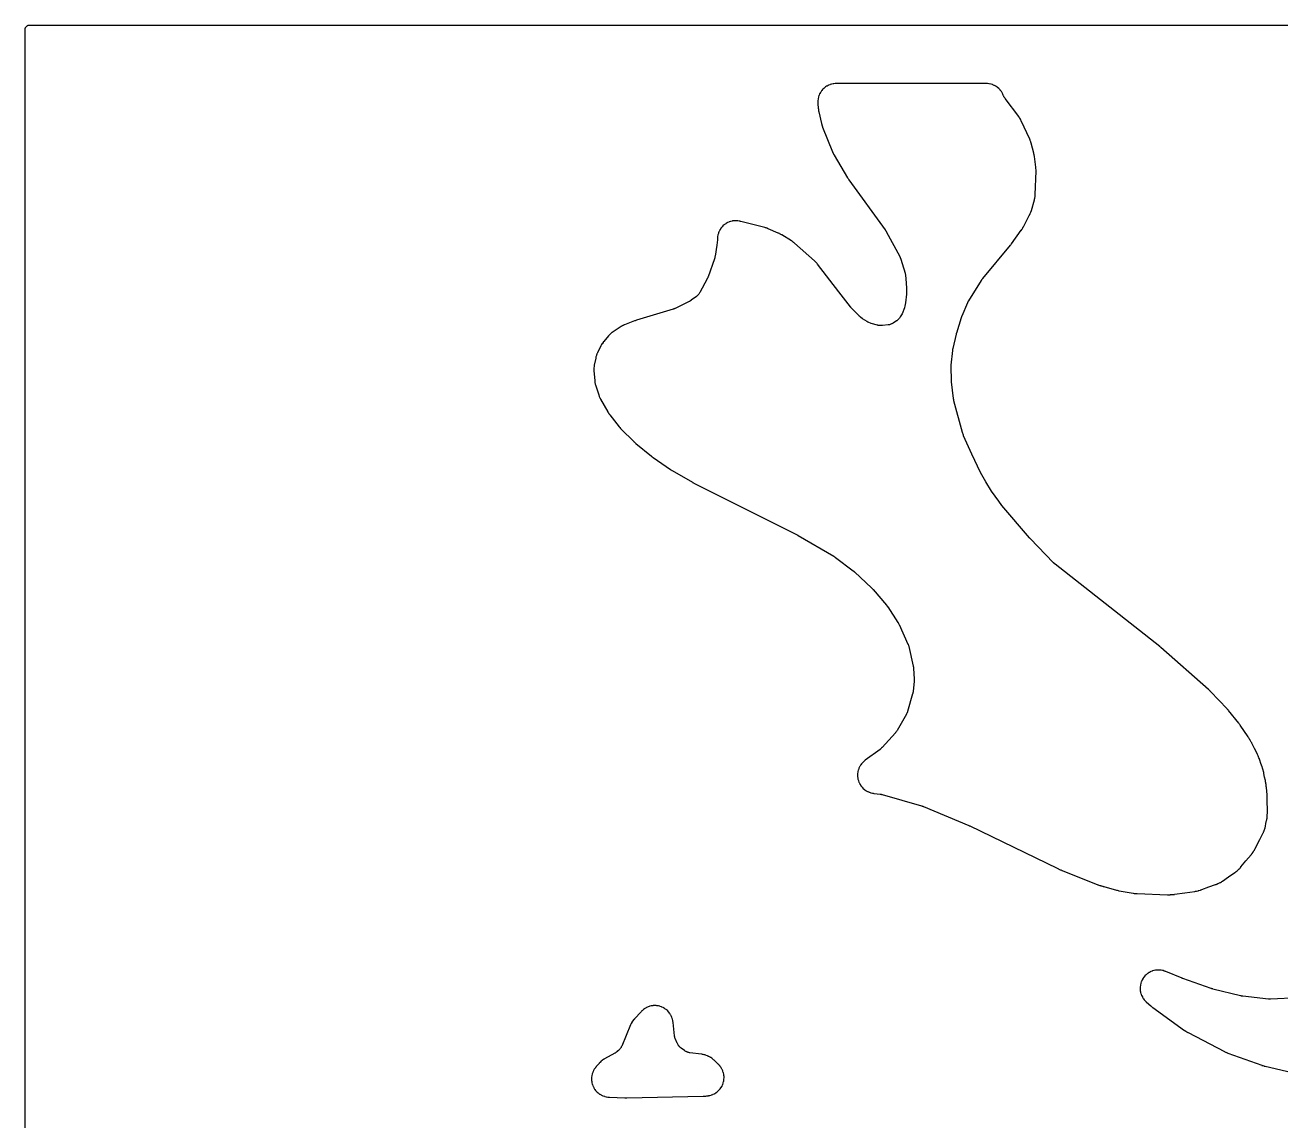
# Model space of a CAD drawing. Header units: millimetres. Extents: x 0 to 300, y 0 to 300.
# Drawn here: x -0.1 to 171.9, y 150 to 300.1 of the extents above; entities that cross this region are included whole.
import ezdxf

# ---------------------------------------------------------------- set-up
doc = ezdxf.new("R2010")
doc.units = ezdxf.units.MM
doc.layers.add('CUT', color=7, linetype='CONTINUOUS')

msp = doc.modelspace()

# ---------------------------------------------------------------- linework, layer by layer
at = {"layer": 'CUT'}
for points in [[(-0.0625, 1.4375), (-0.0625, 298.5575), (-0.0625, 299.4428), (-0.0589, 299.5163), (-0.0503, 299.5745), (-0.036, 299.6315), (-0.0162, 299.6869), (0.009, 299.74), (0.0392, 299.7905), (0.0743, 299.8377), (0.1137, 299.8813), (0.1573, 299.9208), (0.2046, 299.9558), (0.255, 299.9861), (0.3082, 300.0112), (0.3635, 300.031), (0.4206, 300.0453), (0.4788, 300.0539), (0.5522, 300.0575), (1.4375, 300.0575), (298.5625, 300.0575)], [(174.328, 166.8296), (170.5363, 166.6724), (170.5294, 166.6721), (170.5133, 166.6716), (170.5103, 166.6715), (170.4792, 166.6711), (170.4167, 166.6713), (170.3952, 166.6717), (170.3654, 166.6733), (170.2866, 166.679), (170.2528, 166.6821), (166.7359, 167.0684), (166.7213, 167.0702), (166.6873, 167.0745), (166.6727, 167.0764), (166.6551, 167.079), (166.6406, 167.0812), (166.6069, 167.0865), (166.5925, 167.089), (166.5759, 167.0919), (166.5615, 167.0946), (166.5279, 167.101), (166.5135, 167.1039), (166.496, 167.1076), (166.4817, 167.1108), (166.4484, 167.1183), (166.4341, 167.1217), (162.6131, 168.0561), (162.6024, 168.0587), (162.5776, 168.0651), (162.5669, 168.0679), (162.554, 168.0714), (162.5434, 168.0744), (162.5187, 168.0814), (162.5082, 168.0845), (162.496, 168.0881), (162.4855, 168.0912), (162.461, 168.0989), (162.4505, 168.1022), (162.4378, 168.1063), (162.4273, 168.1098), (162.403, 168.118), (162.3926, 168.1215), (158.5219, 169.4801), (158.5172, 169.4818), (158.5063, 169.4857), (158.5016, 169.4874), (158.4904, 169.4914), (158.4846, 169.4935), (158.4712, 169.4985), (158.4655, 169.5007), (158.4589, 169.5032), (158.4531, 169.5054), (158.4398, 169.5105), (158.4348, 169.5125), (158.424, 169.5168), (158.4087, 169.523), (158.402, 169.5257), (156.1747, 170.4465), (156.1612, 170.4519), (156.0731, 170.4859), (156.0595, 170.4909), (156.006, 170.5101), (155.9784, 170.5192), (155.8001, 170.5734), (155.7437, 170.5876), (155.5635, 170.6238), (155.506, 170.6325), (155.3231, 170.651), (155.265, 170.6541), (155.0812, 170.6549), (155.0231, 170.6523), (154.8401, 170.6353), (154.7825, 170.6271), (154.602, 170.5925), (154.5455, 170.5788), (154.3692, 170.5268), (154.3143, 170.5077), (154.1438, 170.439), (154.091, 170.4146), (153.928, 170.3297), (153.8778, 170.3003), (153.7238, 170.2), (153.6766, 170.1659), (153.533, 170.0512), (153.4894, 170.0127), (153.3576, 169.8846), (153.3179, 169.8421), (153.1991, 169.7018), (153.1638, 169.6557), (153.0591, 169.5045), (153.0284, 169.4552), (152.9388, 169.2946), (152.913, 169.2426), (152.8394, 169.0741), (152.8188, 169.0197), (152.7618, 168.845), (152.7465, 168.7889), (152.7068, 168.6094), (152.697, 168.5521), (152.6748, 168.3696), (152.6706, 168.3116), (152.6662, 168.1278), (152.6676, 168.0697), (152.681, 167.8864), (152.688, 167.8287), (152.7191, 167.6475), (152.7317, 167.5907), (152.7802, 167.4134), (152.7982, 167.3581), (152.8636, 167.1863), (152.8869, 167.1331), (152.9686, 166.9684), (152.997, 166.9176), (153.0942, 166.7617), (153.1274, 166.7139), (153.2393, 166.5681), (153.2769, 166.5237), (153.4041, 166.3875), (153.4245, 166.3668), (153.4652, 166.3272), (153.4758, 166.3172), (153.5451, 166.253), (153.5559, 166.2433), (154.12, 165.7462), (154.131, 165.7368), (154.2034, 165.676), (154.2147, 165.6668), (154.3074, 165.5927), (154.3189, 165.5838), (154.3942, 165.5266), (154.4059, 165.5179), (158.7636, 162.3716), (158.7817, 162.3591), (158.9005, 162.2798), (158.919, 162.2679), (159.0715, 162.174), (159.0904, 162.1628), (159.2147, 162.0924), (159.234, 162.0819), (164.245, 159.4808), (164.2627, 159.472), (164.3785, 159.4167), (164.3964, 159.4085), (164.5439, 159.3438), (164.5621, 159.3362), (164.6813, 159.2886), (164.6997, 159.2816), (169.3216, 157.6095), (169.3393, 157.6034), (169.455, 157.5656), (169.4729, 157.56), (169.6194, 157.5171), (169.6375, 157.5122), (169.7553, 157.4816), (169.7735, 157.4772), (174.2735, 156.4602)]]:
    msp.add_lwpolyline(points, dxfattribs=at)
for points in [[(77.8455, 252.818), (77.8461, 252.8043), (77.851, 252.7149), (77.852, 252.7012), (77.9548, 251.3872), (77.9565, 251.3693), (77.9691, 251.2532), (77.9713, 251.2354), (77.9809, 251.166), (77.9869, 251.1306), (78.0328, 250.9019), (78.0409, 250.8669), (78.0587, 250.7992), (78.0636, 250.7819), (78.0967, 250.67), (78.1021, 250.6528), (78.5114, 249.4077), (78.5162, 249.3938), (78.5482, 249.3039), (78.5533, 249.2901), (78.5738, 249.2366), (78.585, 249.2094), (78.662, 249.0349), (78.6745, 249.0084), (78.7002, 248.9571), (78.7069, 248.9441), (78.7517, 248.8598), (78.7588, 248.847), (79.7569, 247.0766), (79.7624, 247.0671), (79.8014, 247.0008), (79.8073, 246.991), (79.8336, 246.9481), (79.8468, 246.9277), (79.9311, 246.802), (79.9445, 246.7829), (79.9684, 246.7502), (79.9749, 246.7413), (80.0208, 246.6808), (80.0284, 246.6711), (81.3078, 245.0531), (81.3189, 245.0394), (81.3925, 244.9519), (81.404, 244.9385), (81.4995, 244.8314), (81.5114, 244.8184), (81.5899, 244.7353), (81.6022, 244.7227), (83.3094, 243.0191), (83.3199, 243.0089), (83.3888, 242.9435), (83.3995, 242.9335), (83.4879, 242.8535), (83.4989, 242.8438), (83.5709, 242.7817), (83.5821, 242.7723), (85.7142, 241.024), (85.7241, 241.016), (85.7891, 240.965), (85.7992, 240.9572), (85.8822, 240.8949), (85.8925, 240.8873), (85.9596, 240.8391), (85.97, 240.8318), (88.3194, 239.2175), (88.3279, 239.2117), (88.3881, 239.1719), (88.3974, 239.1658), (88.4733, 239.1176), (88.4825, 239.1118), (88.5432, 239.0748), (88.5532, 239.0688), (91.3313, 237.4462), (91.3392, 237.4417), (91.3941, 237.4107), (91.4027, 237.406), (91.4718, 237.3685), (91.4802, 237.364), (91.5353, 237.3352), (91.5444, 237.3306), (105.6986, 230.2407), (105.7038, 230.238), (105.7161, 230.2317), (105.7214, 230.229), (105.7339, 230.2226), (105.7404, 230.2192), (105.7553, 230.2113), (105.7617, 230.2079), (105.7692, 230.2039), (105.7756, 230.2004), (105.7905, 230.1922), (105.7968, 230.1887), (105.8, 230.1869), (105.8075, 230.1827), (105.825, 230.1727), (105.8325, 230.1684), (110.7031, 227.3213), (110.7147, 227.3144), (110.7418, 227.298), (110.7533, 227.2909), (110.7673, 227.2822), (110.7787, 227.275), (110.8051, 227.2578), (110.8164, 227.2504), (110.8293, 227.2418), (110.8405, 227.2342), (110.8665, 227.2163), (110.8776, 227.2085), (110.891, 227.1989), (110.9019, 227.191), (110.9274, 227.1723), (110.9382, 227.1642), (113.3457, 225.337), (113.355, 225.3298), (113.3768, 225.3129), (113.3861, 225.3055), (113.3973, 225.2965), (113.4065, 225.2891), (113.4278, 225.2715), (113.4368, 225.264), (113.4472, 225.2552), (113.4562, 225.2475), (113.477, 225.2294), (113.4859, 225.2216), (113.4967, 225.212), (113.5054, 225.2041), (113.5258, 225.1855), (113.5344, 225.1775), (115.9158, 222.94), (115.9246, 222.9317), (115.945, 222.912), (115.9536, 222.9035), (115.9642, 222.8931), (115.9727, 222.8845), (115.9926, 222.8642), (116.001, 222.8555), (116.0107, 222.8454), (116.019, 222.8366), (116.0383, 222.8158), (116.0465, 222.8069), (116.0565, 222.7959), (116.0645, 222.7868), (116.0833, 222.7656), (116.0912, 222.7564), (117.9131, 220.6308), (117.9222, 220.62), (117.9433, 220.5946), (117.9522, 220.5837), (117.963, 220.5702), (117.9718, 220.5592), (117.992, 220.5331), (118.0006, 220.5219), (118.0104, 220.509), (118.0188, 220.4976), (118.0382, 220.471), (118.0465, 220.4595), (118.0564, 220.4454), (118.0645, 220.4338), (118.0831, 220.4066), (118.0909, 220.3948), (119.5, 218.2582), (119.5039, 218.2521), (119.5132, 218.2379), (119.5148, 218.2352), (119.5321, 218.2073), (119.5657, 218.1507), (119.5769, 218.131), (119.5915, 218.1033), (119.6287, 218.0288), (119.6441, 217.9966), (120.8668, 215.2892), (120.8714, 215.2789), (120.8775, 215.2649), (120.8945, 215.2231), (120.921, 215.1531), (120.9322, 215.1218), (120.9422, 215.0901), (120.9634, 215.0181), (120.9751, 214.9746), (120.9786, 214.9598), (120.9812, 214.9489), (121.5903, 212.275), (121.5925, 212.2653), (121.5957, 212.2503), (121.6007, 212.2255), (121.607, 212.192), (121.612, 212.1623), (121.6157, 212.1386), (121.6176, 212.1251), (121.6183, 212.12), (121.6218, 212.0906), (121.6286, 212.0249), (121.6318, 211.9855), (121.6326, 211.9722), (121.6332, 211.9623), (121.702, 210.5358), (121.7026, 210.5203), (121.7037, 210.484), (121.704, 210.4685), (121.7043, 210.4495), (121.7044, 210.434), (121.7042, 210.3977), (121.7041, 210.3821), (121.7037, 210.3643), (121.7032, 210.3488), (121.7018, 210.3125), (121.7011, 210.297), (121.7001, 210.278), (121.6991, 210.2625), (121.6964, 210.2263), (121.6952, 210.2108), (121.5693, 208.8168), (121.5682, 208.8061), (121.5665, 208.7895), (121.5633, 208.7622), (121.5584, 208.7256), (121.5535, 208.6932), (121.5491, 208.6675), (121.5465, 208.6529), (121.5455, 208.6475), (121.539, 208.6159), (121.5233, 208.546), (121.5128, 208.5044), (121.509, 208.4904), (121.5061, 208.4801), (120.811, 206.0719), (120.8072, 206.0591), (120.802, 206.042), (120.785, 205.9917), (120.7543, 205.9087), (120.7399, 205.8723), (120.7239, 205.8366), (120.6859, 205.7566), (120.6617, 205.7093), (120.6531, 205.6936), (120.6467, 205.6821), (119.3893, 203.4709), (119.3831, 203.4602), (119.3746, 203.4458), (119.3484, 203.4038), (119.3028, 203.335), (119.282, 203.3051), (119.26, 203.276), (119.2089, 203.2112), (119.1771, 203.1732), (119.1661, 203.1607), (119.1578, 203.1515), (117.3106, 201.1165), (117.3031, 201.1083), (117.2929, 201.0973), (117.2619, 201.0656), (117.2088, 201.0139), (117.1849, 200.9915), (117.1602, 200.97), (117.1035, 200.9224), (117.0688, 200.8947), (117.0568, 200.8857), (117.0479, 200.879), (115.0222, 199.3822), (115.0103, 199.3732), (114.9338, 199.3137), (114.9221, 199.3044), (114.8771, 199.2675), (114.8545, 199.248), (114.7128, 199.1197), (114.6706, 199.0776), (114.5441, 198.9378), (114.5064, 198.8917), (114.3944, 198.74), (114.3614, 198.6904), (114.265, 198.5283), (114.2371, 198.4756), (114.1572, 198.3049), (114.1347, 198.2497), (114.0722, 198.0718), (114.0553, 198.0146), (114.0107, 197.8314), (113.9995, 197.7729), (113.9734, 197.5862), (113.9681, 197.5268), (113.9606, 197.3384), (113.9612, 197.2788), (113.9725, 197.0906), (113.979, 197.0313), (114.0089, 196.8452), (114.0213, 196.7869), (114.0695, 196.6046), (114.0876, 196.5478), (114.1537, 196.3712), (114.1774, 196.3165), (114.2606, 196.1474), (114.2896, 196.0952), (114.3893, 195.9352), (114.4233, 195.8862), (114.5383, 195.7369), (114.577, 195.6915), (114.7063, 195.5543), (114.7493, 195.513), (114.8916, 195.3894), (114.9385, 195.3525), (115.0923, 195.2436), (115.1427, 195.2116), (115.3066, 195.1185), (115.3598, 195.0916), (115.5322, 195.0152), (115.5878, 194.9938), (115.7669, 194.9349), (115.8244, 194.9191), (116.011, 194.8777), (116.0403, 194.8719), (116.0977, 194.8622), (116.1124, 194.8598), (116.2083, 194.846), (116.2231, 194.844), (117.0618, 194.7438), (117.0707, 194.7426), (117.0846, 194.7408), (117.1074, 194.7376), (117.1381, 194.7328), (117.1652, 194.7282), (117.1867, 194.7241), (117.1989, 194.7218), (117.2035, 194.7208), (117.2299, 194.7151), (117.2884, 194.7014), (117.3234, 194.6925), (117.3351, 194.6893), (117.3438, 194.6869), (122.7349, 193.1414), (122.7476, 193.1376), (122.7774, 193.1286), (122.7901, 193.1246), (122.8055, 193.1197), (122.8182, 193.1156), (122.8476, 193.1057), (122.8602, 193.1014), (122.8747, 193.0963), (122.8872, 193.0918), (122.9163, 193.081), (122.9288, 193.0764), (122.9439, 193.0705), (122.9563, 193.0656), (122.9851, 193.054), (122.9974, 193.049), (129.2109, 190.4402), (129.2153, 190.4383), (129.2256, 190.4339), (129.23, 190.432), (129.2406, 190.4275), (129.246, 190.4251), (129.2585, 190.4196), (129.2639, 190.4172), (129.2701, 190.4144), (129.2755, 190.412), (129.2881, 190.4063), (129.2928, 190.4041), (129.3028, 190.3994), (129.3172, 190.3926), (129.3235, 190.3896), (141.2969, 184.6064), (141.7265, 184.3988), (141.7357, 184.3945), (141.7993, 184.3651), (141.8092, 184.3606), (141.8892, 184.3254), (141.8989, 184.3212), (141.9626, 184.2944), (141.9731, 184.2901), (146.8881, 182.3346), (146.9028, 182.329), (146.9983, 182.2938), (147.0131, 182.2886), (147.1341, 182.2476), (147.149, 182.2428), (147.2463, 182.2127), (147.2613, 182.2082), (147.3412, 182.1857), (147.3582, 182.1798), (147.3812, 182.1723), (147.5253, 182.1282), (147.5477, 182.1218), (147.5867, 182.1116), (147.5973, 182.1089), (147.6707, 182.0909), (147.6827, 182.0881), (147.7093, 182.0822), (149.417, 181.6018), (149.4315, 181.5979), (149.526, 181.5739), (149.5406, 181.5704), (149.6599, 181.5432), (149.6745, 181.54), (149.7701, 181.5207), (149.7848, 181.5179), (151.6974, 181.1813), (151.7188, 181.1779), (151.858, 181.1586), (151.8795, 181.156), (152.0498, 181.1385), (152.0572, 181.1376), (152.0844, 181.1347), (152.1375, 181.1303), (152.1511, 181.1293), (152.2397, 181.124), (152.2534, 181.1234), (156.4219, 180.969), (156.4346, 180.9687), (156.5169, 180.9674), (156.5296, 180.9673), (156.5791, 180.9676), (156.6044, 180.9682), (156.7687, 180.976), (156.794, 180.9778), (156.8433, 180.9822), (156.8559, 180.9834), (156.8958, 180.9879), (156.9149, 180.9877), (156.9285, 180.9878), (156.9817, 180.9886), (157.0088, 180.9896), (157.1853, 181.0004), (157.2124, 181.0026), (157.2652, 181.0083), (157.2787, 181.0099), (157.3664, 181.0212), (157.3799, 181.0231), (158.7805, 181.2368), (160.1502, 181.4184), (160.1656, 181.4207), (160.2656, 181.4366), (160.2809, 181.4392), (160.3407, 181.4503), (160.3712, 181.4568), (160.5679, 181.5041), (160.598, 181.5121), (160.6475, 181.5268), (160.6811, 181.5337), (160.7122, 181.541), (160.9126, 181.5939), (160.9432, 181.6028), (161.0025, 181.6219), (161.0177, 181.627), (161.1155, 181.6613), (161.1305, 181.6668), (162.074, 182.0265), (163.0061, 182.3557), (163.0178, 182.36), (163.0937, 182.3886), (163.1054, 182.3931), (163.1506, 182.4112), (163.1736, 182.421), (163.3195, 182.4866), (163.3641, 182.509), (163.449, 182.556), (163.4618, 182.5618), (163.6079, 182.6322), (163.6525, 182.656), (163.7922, 182.7384), (163.8137, 182.7517), (163.8552, 182.7786), (163.8657, 182.7856), (163.9338, 182.8317), (163.9441, 182.8389), (164.7825, 183.4338), (165.6499, 184.0134), (165.6611, 184.0212), (165.7339, 184.0722), (165.7451, 184.0802), (165.7881, 184.1119), (165.8098, 184.1286), (165.9461, 184.239), (165.9871, 184.2753), (166.0889, 184.3744), (166.1875, 184.4588), (166.2272, 184.4961), (166.3491, 184.6212), (166.3676, 184.6412), (166.403, 184.681), (166.4119, 184.6912), (166.4692, 184.7588), (166.4779, 184.7692), (167.1499, 185.5984), (167.8564, 186.4235), (167.8673, 186.4367), (167.9371, 186.5231), (167.9477, 186.5366), (167.9881, 186.5897), (168.0081, 186.6175), (168.1324, 186.8016), (168.1507, 186.8304), (168.1833, 186.8851), (168.2012, 186.9113), (168.3165, 187.0906), (168.3335, 187.1187), (168.3652, 187.1744), (168.3731, 187.1888), (168.4233, 187.2829), (168.4308, 187.2975), (169.0545, 188.5494), (169.4788, 189.3644), (169.4844, 189.3754), (169.5201, 189.4476), (169.5255, 189.4588), (169.546, 189.5026), (169.5561, 189.5252), (169.6175, 189.6717), (169.6348, 189.7181), (169.6459, 189.7523), (169.647, 189.7549), (169.7117, 189.922), (169.7294, 189.9751), (169.7782, 190.1475), (169.7852, 190.1746), (169.7976, 190.2278), (169.8006, 190.2414), (169.8192, 190.3304), (169.8219, 190.3441), (169.892, 190.7239), (169.9868, 191.1247), (169.9896, 191.1374), (170.0073, 191.2201), (170.0099, 191.2329), (170.0194, 191.2828), (170.0238, 191.3085), (170.048, 191.4736), (170.0533, 191.5254), (170.0612, 191.6613), (170.0656, 191.6932), (170.0688, 191.7208), (170.085, 191.9007), (170.0868, 191.9284), (170.0892, 191.9826), (170.0896, 191.9965), (170.0915, 192.0868), (170.0916, 192.1007), (170.0857, 194.2598), (170.0855, 194.2752), (170.0826, 194.3754), (170.082, 194.3909), (170.0752, 194.5165), (170.0741, 194.5319), (170.0661, 194.6319), (170.0647, 194.6472), (169.958, 195.6544), (169.9577, 195.6606), (169.9538, 195.741), (169.9531, 195.7533), (169.9497, 195.8016), (169.9475, 195.8263), (169.9297, 195.9862), (169.9265, 196.0107), (169.9192, 196.0585), (169.9172, 196.0708), (169.9087, 196.1196), (169.9053, 196.1512), (169.9032, 196.1688), (169.8877, 196.2825), (169.8851, 196.3), (169.8615, 196.4421), (169.8584, 196.4595), (169.8362, 196.5721), (169.8326, 196.5894), (169.7242, 197.0666), (169.6277, 197.5601), (169.6239, 197.5781), (169.5973, 197.6946), (169.593, 197.7124), (169.5552, 197.8576), (169.5503, 197.8753), (169.5167, 197.99), (169.5113, 198.0076), (169.5087, 198.0155), (169.5064, 198.0254), (169.5021, 198.0433), (169.472, 198.1591), (169.4671, 198.1769), (169.4249, 198.321), (169.4195, 198.3386), (169.3824, 198.4523), (169.3764, 198.4697), (169.205, 198.9449), (169.058, 199.3949), (169.0514, 199.414), (169.0064, 199.5376), (168.9991, 199.5565), (168.9374, 199.7095), (168.9295, 199.7282), (168.8922, 199.8126), (168.8774, 199.8535), (168.8703, 199.8721), (168.8225, 199.992), (168.8149, 200.0104), (168.75, 200.1588), (168.7417, 200.1768), (168.6861, 200.2933), (168.6772, 200.3111), (168.3122, 201.0149), (167.9656, 201.731), (167.9566, 201.7488), (167.8963, 201.8635), (167.8868, 201.881), (167.8064, 202.0223), (167.7962, 202.0395), (167.7285, 202.1499), (167.7178, 202.1667), (167.7032, 202.1888), (167.6857, 202.2225), (167.6774, 202.238), (167.6219, 202.3376), (167.6132, 202.3529), (167.5399, 202.4759), (167.5307, 202.4908), (167.4695, 202.5871), (167.4599, 202.6017), (166.3788, 204.1971), (166.3714, 204.2078), (166.3226, 204.2765), (166.315, 204.287), (166.2519, 204.372), (166.244, 204.3823), (166.1923, 204.4489), (166.1843, 204.459), (166.1805, 204.4637), (166.1802, 204.4641), (166.171, 204.4756), (164.7705, 206.2002), (164.7635, 206.2086), (164.7144, 206.2669), (164.7067, 206.2758), (164.6441, 206.3471), (164.6365, 206.3557), (164.5859, 206.4112), (164.5775, 206.4202), (162.2967, 208.8218), (162.2873, 208.8314), (162.2256, 208.8935), (162.216, 208.903), (162.2159, 208.9031), (162.2126, 208.9063), (162.1335, 208.9825), (162.1236, 208.9917), (162.0592, 209.051), (162.0492, 209.06), (155.5083, 214.8122), (155.5025, 214.8172), (155.4622, 214.8518), (155.456, 214.857), (155.4052, 214.8994), (155.399, 214.9045), (155.3584, 214.9374), (155.3517, 214.9428), (141.0364, 226.2216), (141.0246, 226.231), (140.9972, 226.2533), (140.9856, 226.263), (140.9715, 226.2749), (140.96, 226.2848), (140.9334, 226.308), (140.9221, 226.318), (140.9092, 226.3296), (140.8981, 226.3399), (140.8723, 226.364), (140.8613, 226.3744), (140.848, 226.3872), (140.8372, 226.3978), (140.8123, 226.4228), (140.8016, 226.4336), (137.6005, 229.7414), (137.5963, 229.7457), (137.5866, 229.756), (137.5824, 229.7604), (137.5725, 229.7709), (137.5674, 229.7764), (137.5556, 229.7891), (137.5505, 229.7946), (137.5448, 229.8009), (137.5398, 229.8065), (137.5281, 229.8194), (137.5232, 229.825), (137.5207, 229.8278), (137.5149, 229.8345), (137.5014, 229.8501), (137.4957, 229.8568), (133.7381, 234.2926), (133.3281, 234.845), (132.3171, 236.2499), (131.5339, 237.5292), (130.7975, 238.7682), (129.6111, 241.3131), (128.4926, 243.8002), (128.4835, 243.8281), (128.472, 243.8632), (128.4617, 243.8947), (128.3439, 244.2553), (127.1688, 248.6171), (127.1648, 248.6325), (127.1557, 248.6686), (127.152, 248.6841), (127.1477, 248.7028), (127.1442, 248.7183), (127.1365, 248.7545), (127.1333, 248.7701), (127.1298, 248.7879), (127.1269, 248.8036), (127.1205, 248.8401), (127.1179, 248.8557), (127.1148, 248.8749), (127.1125, 248.8906), (127.1088, 248.9172), (126.8308, 251.1844), (126.8294, 251.1961), (126.8264, 251.2235), (126.8252, 251.2352), (126.8238, 251.2495), (126.8228, 251.2612), (126.8205, 251.2886), (126.8196, 251.3004), (126.8187, 251.3139), (126.8179, 251.3257), (126.8164, 251.3531), (126.8158, 251.3649), (126.8152, 251.3793), (126.8147, 251.391), (126.8139, 251.4185), (126.8136, 251.4303), (126.783, 253.206), (126.7828, 253.2194), (126.7828, 253.2505), (126.7828, 253.2638), (126.783, 253.2801), (126.7833, 253.2934), (126.7841, 253.3246), (126.7846, 253.3379), (126.7853, 253.3532), (126.7859, 253.3665), (126.7877, 253.3976), (126.7885, 253.4109), (126.7897, 253.4271), (126.7908, 253.4404), (126.7934, 253.4714), (126.7947, 253.4847), (126.9996, 255.5002), (127.0011, 255.5141), (127.005, 255.5466), (127.0067, 255.5606), (127.009, 255.5775), (127.0109, 255.5914), (127.0158, 255.6238), (127.0179, 255.6377), (127.0206, 255.6536), (127.023, 255.6674), (127.0288, 255.6996), (127.0314, 255.7134), (127.0347, 255.7302), (127.0376, 255.7439), (127.0444, 255.776), (127.0474, 255.7897), (127.4943, 257.7326), (127.4959, 257.7393), (127.4996, 257.755), (127.5012, 257.7617), (127.5052, 257.7777), (127.5072, 257.7859), (127.5121, 257.805), (127.5143, 257.8132), (127.5168, 257.8226), (127.519, 257.8308), (127.5243, 257.8499), (127.5266, 257.8581), (127.5278, 257.8623), (127.5306, 257.8719), (127.5373, 257.8943), (127.5402, 257.9039), (128.1983, 260.0215), (128.2019, 260.0329), (128.2105, 260.0593), (128.2142, 260.0706), (128.2188, 260.084), (128.2227, 260.0951), (128.2318, 260.121), (128.2358, 260.1321), (128.2406, 260.1448), (128.2447, 260.1559), (128.2546, 260.1816), (128.2589, 260.1926), (128.2643, 260.2059), (128.2687, 260.2169), (128.2793, 260.2423), (128.2839, 260.2532), (129.0626, 262.0629), (129.0653, 262.0692), (129.0717, 262.0839), (129.0729, 262.0866), (129.086, 262.1147), (129.1131, 262.1706), (129.1227, 262.1897), (129.1369, 262.2157), (129.1759, 262.284), (129.1931, 262.3129), (130.9168, 265.0852), (130.925, 265.0981), (130.9444, 265.1282), (130.9528, 265.1409), (130.9631, 265.1563), (130.9717, 265.1688), (130.9919, 265.198), (131.0007, 265.2104), (131.0109, 265.2246), (131.0199, 265.2369), (131.0412, 265.2654), (131.0504, 265.2776), (131.0618, 265.2923), (131.0712, 265.3043), (131.0935, 265.332), (131.1031, 265.3439), (134.888, 269.9125), (134.894, 269.9197), (134.9347, 269.9705), (134.9409, 269.9784), (134.9907, 270.0426), (134.9966, 270.0504), (135.0351, 270.1017), (135.0414, 270.1102), (136.3917, 271.9795), (136.4039, 271.997), (136.4811, 272.1124), (136.4927, 272.1304), (136.5844, 272.2785), (136.5953, 272.2968), (136.6642, 272.4175), (136.6744, 272.4362), (137.5288, 274.0651), (137.5359, 274.079), (137.5804, 274.1695), (137.5871, 274.1835), (137.6124, 274.2385), (137.6246, 274.267), (137.6993, 274.4543), (137.7101, 274.4834), (137.7296, 274.5407), (137.7344, 274.5555), (137.7644, 274.6518), (137.7688, 274.6667), (138.1779, 276.1103), (138.1826, 276.1277), (138.2111, 276.2414), (138.2153, 276.259), (138.2303, 276.3277), (138.237, 276.3631), (138.2734, 276.5945), (138.2779, 276.6302), (138.2846, 276.7002), (138.2861, 276.7182), (138.2938, 276.8351), (138.2947, 276.8531), (138.4098, 280.0797), (138.4102, 280.0923), (138.4114, 280.1744), (138.4114, 280.187), (138.4111, 280.2364), (138.4104, 280.2617), (138.4024, 280.4256), (138.4007, 280.4508), (138.3962, 280.4999), (138.3949, 280.5125), (138.3858, 280.5941), (138.3842, 280.6066), (138.1879, 282.077), (138.1852, 282.0954), (138.1654, 282.2148), (138.1621, 282.2331), (138.1327, 282.3821), (138.1288, 282.4003), (138.1017, 282.5183), (138.0973, 282.5364), (137.7363, 283.9104), (137.7328, 283.9231), (137.7094, 284.005), (137.7056, 284.0175), (137.6905, 284.0664), (137.6822, 284.0913), (137.6247, 284.2516), (137.6153, 284.276), (137.5959, 284.3234), (137.5909, 284.3355), (137.5569, 284.4136), (137.5516, 284.4256), (136.3882, 286.9512), (136.3813, 286.9657), (136.3351, 287.0594), (136.3278, 287.0738), (136.2985, 287.1292), (136.2827, 287.1573), (136.1756, 287.3365), (136.1584, 287.3636), (136.1233, 287.4157), (136.1142, 287.4289), (136.0536, 287.514), (136.0441, 287.5269), (134.1635, 290.0213), (134.1578, 290.0291), (134.1217, 290.082), (134.0709, 290.1626), (134.0187, 290.2576), (133.9766, 290.3466), (133.955, 290.396), (133.9239, 290.4732), (133.9181, 290.4872), (133.8946, 290.5416), (133.8819, 290.5691), (133.7959, 290.7436), (133.7664, 290.7965), (133.6646, 290.9591), (133.6299, 291.0089), (133.5123, 291.1603), (133.4727, 291.2063), (133.3403, 291.3451), (133.2963, 291.3869), (133.1506, 291.5116), (133.1026, 291.5487), (132.9451, 291.6581), (132.8935, 291.6901), (132.7258, 291.7831), (132.6713, 291.8097), (132.495, 291.8852), (132.4381, 291.9063), (132.255, 291.9636), (132.1963, 291.9788), (132.0084, 292.0173), (131.9484, 292.0265), (131.755, 292.0461), (131.7247, 292.0484), (131.6656, 292.0514), (131.6504, 292.052), (131.5518, 292.0545), (131.5366, 292.0547), (111.0856, 292.0547), (111.0711, 292.0545), (110.9766, 292.0522), (110.962, 292.0517), (110.9053, 292.0489), (110.8763, 292.0468), (110.6907, 292.0288), (110.6331, 292.0203), (110.4527, 291.9849), (110.3962, 291.9709), (110.22, 291.9181), (110.1652, 291.8988), (109.9949, 291.8292), (109.9422, 291.8046), (109.7795, 291.7189), (109.7294, 291.6893), (109.5758, 291.5882), (109.5288, 291.5539), (109.3857, 291.4384), (109.3422, 291.3997), (109.2109, 291.2709), (109.1714, 291.2282), (109.0533, 291.0873), (109.0181, 291.041), (108.9141, 290.8893), (108.8836, 290.8398), (108.7948, 290.6787), (108.7692, 290.6265), (108.6964, 290.4576), (108.676, 290.4031), (108.6199, 290.228), (108.6049, 290.1718), (108.566, 289.992), (108.5565, 289.9346), (108.5352, 289.7519), (108.5313, 289.6939), (108.5278, 289.5075), (108.5279, 289.4784), (108.5296, 289.4216), (108.5302, 289.4071), (108.5353, 289.3127), (108.5362, 289.2981), (108.583, 288.7007), (108.585, 288.6793), (108.601, 288.54), (108.6038, 288.5187), (108.63, 288.3449), (108.6337, 288.3236), (108.6595, 288.1859), (108.6639, 288.1648), (109.0208, 286.5824), (109.0236, 286.5706), (109.0423, 286.4945), (109.0453, 286.4828), (109.0576, 286.4373), (109.0643, 286.4141), (109.1109, 286.2645), (109.1186, 286.2416), (109.1344, 286.1972), (109.1386, 286.1859), (109.1664, 286.1126), (109.1708, 286.1013), (110.5459, 282.6847), (110.5501, 282.6746), (110.5797, 282.6047), (110.5842, 282.5943), (110.6045, 282.5488), (110.6148, 282.5271), (110.6811, 282.393), (110.6918, 282.3724), (110.7109, 282.3373), (110.7162, 282.3278), (110.7533, 282.2624), (110.7594, 282.2519), (112.5951, 279.1661), (112.6021, 279.1547), (112.6479, 279.0814), (112.6551, 279.0702), (112.7147, 278.9794), (112.7222, 278.9683), (112.7713, 278.8971), (112.7789, 278.8862), (117.7259, 272.0358), (117.7344, 272.0239), (117.7539, 271.996), (117.7621, 271.9839), (117.7721, 271.9692), (117.7801, 271.957), (117.7987, 271.9284), (117.8066, 271.9161), (117.8155, 271.9019), (117.8232, 271.8894), (117.8408, 271.8603), (117.8483, 271.8477), (117.8573, 271.8323), (117.8645, 271.8196), (117.8812, 271.7899), (117.8883, 271.7771), (119.7377, 268.3561), (119.8646, 268.0789), (119.8787, 268.0399), (119.8831, 268.0266), (119.8864, 268.0167), (120.0834, 267.4027), (120.4659, 266.0731), (120.5648, 265.3974), (120.5681, 265.3746), (120.5683, 265.3737), (120.5683, 265.3735), (120.6856, 264.0309), (120.68, 263.6237), (120.6773, 263.428), (120.6762, 263.3511), (120.6742, 263.2023), (120.547, 262.0056), (120.5004, 261.7896), (120.456, 261.5838), (120.4539, 261.5742), (120.4095, 261.3684), (120.4069, 261.3623), (120.049, 260.527), (119.7992, 260.0958), (119.7778, 260.0608), (119.7372, 259.9974), (119.6904, 259.9314), (119.6428, 259.8821), (119.6094, 259.8494), (119.3228, 259.5822), (119.3073, 259.5714), (118.8435, 259.2615), (118.807, 259.2383), (118.7391, 259.1975), (118.6629, 259.1566), (118.6265, 259.1393), (118.3163, 259.0341), (118.254, 259.0212), (118.1758, 259.0089), (118.1329, 259.0032), (117.365, 258.9196), (116.7857, 258.9425), (116.7343, 258.9545), (116.6923, 258.9653), (115.8218, 259.2129), (115.4292, 259.3648), (115.4202, 259.3683), (115.4064, 259.3738), (115.3837, 259.3833), (115.3612, 259.3929), (115.3276, 259.4123), (115.2872, 259.437), (115.2742, 259.4455), (115.2645, 259.4519), (114.6577, 259.8567), (114.3579, 260.0729), (114.3501, 260.0785), (114.3381, 260.0874), (114.3255, 260.097), (114.2827, 260.1349), (114.2499, 260.1655), (114.2391, 260.1761), (114.2311, 260.184), (113.181, 261.2391), (113.1709, 261.2494), (113.1475, 261.2736), (113.1376, 261.2841), (113.1256, 261.2969), (113.1159, 261.3075), (113.0933, 261.3325), (113.0838, 261.3432), (113.0729, 261.3557), (113.0635, 261.3666), (113.0417, 261.3922), (113.0325, 261.4033), (113.0213, 261.4169), (113.0123, 261.4281), (112.9914, 261.4544), (112.9825, 261.4658), (111.3832, 263.548), (108.4834, 267.3242), (108.4745, 267.3355), (108.4161, 267.4079), (108.407, 267.4189), (108.3708, 267.4616), (108.3518, 267.483), (108.3488, 267.4862), (108.3483, 267.4869), (108.2213, 267.623), (108.2013, 267.6435), (108.1613, 267.6825), (108.1509, 267.6924), (108.0827, 267.7557), (108.0721, 267.7654), (105.3405, 270.1846), (105.3307, 270.1932), (105.2659, 270.248), (105.2559, 270.2564), (105.2162, 270.2885), (105.1956, 270.3045), (105.0593, 270.4055), (105.038, 270.4206), (104.9957, 270.4492), (104.9848, 270.4564), (104.9135, 270.5024), (104.9024, 270.5093), (103.57, 271.3276), (103.5521, 271.3381), (103.4349, 271.4046), (103.4167, 271.4145), (103.2669, 271.4929), (103.2483, 271.5021), (103.1268, 271.5604), (103.1079, 271.569), (101.7397, 272.1677), (101.7358, 272.1694), (101.7246, 272.1742), (101.6517, 272.2043), (101.6404, 272.2089), (101.5962, 272.2261), (101.5735, 272.2345), (101.4244, 272.2858), (101.4012, 272.2932), (101.3558, 272.3068), (101.3441, 272.3102), (101.2681, 272.3313), (101.2564, 272.3344), (97.9509, 273.1807), (97.9368, 273.1841), (97.8449, 273.2053), (97.8307, 273.2084), (97.7752, 273.2198), (97.7467, 273.2249), (97.5629, 273.2534), (97.5052, 273.2595), (97.322, 273.27), (97.264, 273.2705), (97.0807, 273.2632), (97.0229, 273.2581), (96.8412, 273.2332), (96.7841, 273.2226), (96.6056, 273.1802), (96.5499, 273.1641), (96.3763, 273.1047), (96.3224, 273.0832), (96.1554, 273.0073), (96.1038, 272.9808), (95.9449, 272.8891), (95.8961, 272.8577), (95.7468, 272.7511), (95.7013, 272.7152), (95.563, 272.5946), (95.5211, 272.5545), (95.3951, 272.4211), (95.3573, 272.3771), (95.2448, 272.2322), (95.2115, 272.1847), (95.1134, 272.0297), (95.0848, 271.9792), (95.0022, 271.8154), (94.9787, 271.7624), (94.9123, 271.5914), (94.8939, 271.5363), (94.8444, 271.3597), (94.8314, 271.3031), (94.7991, 271.1226), (94.7917, 271.065), (94.7768, 270.8796), (94.7752, 270.8506), (94.7733, 270.7903), (94.773, 270.7779), (94.773, 270.775), (94.7694, 270.719), (94.7663, 270.6825), (94.7651, 270.6707), (94.7641, 270.6617), (94.6804, 269.9374), (94.4549, 268.4367), (94.4533, 268.4262), (94.4506, 268.41), (94.4478, 268.3939), (94.4267, 268.3168), (94.402, 268.2265), (94.3933, 268.1946), (94.3571, 268.0621), (93.4886, 265.5902), (93.4862, 265.5833), (93.4804, 265.5673), (93.4793, 265.5644), (93.4674, 265.5335), (93.4425, 265.4722), (93.4336, 265.4513), (93.4202, 265.4227), (93.3833, 265.3476), (93.3668, 265.3157), (92.3393, 263.4239), (92.315, 263.3819), (92.2683, 263.3061), (92.213, 263.2262), (92.1734, 263.1751), (92.1098, 263.1016), (92.0649, 263.0551), (91.9938, 262.9889), (91.9254, 262.9319), (91.8873, 262.9018), (91.1736, 262.3692), (91.1652, 262.363), (91.1522, 262.3535), (91.1305, 262.3382), (91.1011, 262.3181), (91.0747, 262.3006), (91.0535, 262.2872), (91.0413, 262.2796), (91.0367, 262.2768), (91.0099, 262.2611), (90.9497, 262.227), (90.9131, 262.2075), (90.9006, 262.2011), (90.8913, 262.1965), (88.9716, 261.253), (88.9632, 261.249), (88.9501, 261.2427), (88.9284, 261.2326), (88.8991, 261.2196), (88.8729, 261.2084), (88.8519, 261.1998), (88.8399, 261.195), (88.8354, 261.1932), (88.8092, 261.1834), (88.7505, 261.1625), (88.7151, 261.1506), (88.703, 261.1469), (88.6941, 261.1442), (83.7042, 259.6509), (83.6918, 259.6471), (83.6118, 259.6213), (83.5995, 259.6172), (83.4997, 259.5825), (83.4876, 259.5782), (83.4087, 259.5489), (83.3966, 259.5443), (82.0164, 258.9977), (82.0022, 258.9919), (81.9104, 258.9528), (81.8963, 258.9466), (81.8418, 258.9217), (81.8142, 258.9082), (81.6371, 258.8162), (81.6103, 258.8013), (81.5585, 258.7709), (81.5454, 258.763), (81.4606, 258.7103), (81.4477, 258.702), (80.4784, 258.0644), (80.4665, 258.0564), (80.3903, 258.0036), (80.3787, 257.9953), (80.3336, 257.9625), (80.3109, 257.9452), (80.1684, 257.8306), (80.1257, 257.7928), (79.9946, 257.6652), (79.9747, 257.6448), (79.9366, 257.6041), (79.927, 257.5935), (79.8654, 257.5243), (79.856, 257.5135), (79.2045, 256.7456), (79.1966, 256.7361), (79.1461, 256.674), (79.1384, 256.6644), (79.1088, 256.6264), (79.0941, 256.6067), (79.0021, 256.4783), (78.9751, 256.4371), (78.894, 256.3016), (78.8818, 256.2802), (78.8588, 256.2379), (78.8531, 256.2271), (78.8163, 256.156), (78.8107, 256.145), (78.3346, 255.1772), (78.329, 255.1655), (78.2933, 255.0889), (78.2879, 255.077), (78.2675, 255.0305), (78.2576, 255.0065), (78.1972, 254.8511), (78.1805, 254.8019), (78.1338, 254.6418), (78.1271, 254.6167), (78.115, 254.5674), (78.112, 254.5547), (78.0937, 254.4722), (78.091, 254.4595), (77.8997, 253.5017), (77.8971, 253.4882), (77.8816, 253.4001), (77.8794, 253.3865), (77.8713, 253.3334), (77.8678, 253.3061), (77.8492, 253.1306), (77.8459, 253.0757), (77.8435, 252.8993), (77.8438, 252.8718)], [(77.573, 155.2547), (77.5851, 155.1976), (77.6321, 155.0191), (77.6497, 154.9635), (77.7139, 154.7904), (77.7368, 154.7367), (77.8175, 154.5707), (77.8455, 154.5195), (77.942, 154.3621), (77.9749, 154.3139), (78.0861, 154.1666), (78.1236, 154.1218), (78.2486, 153.986), (78.2902, 153.945), (78.4279, 153.8221), (78.4733, 153.7853), (78.6222, 153.6763), (78.671, 153.6442), (78.8298, 153.5502), (78.8814, 153.5229), (79.0487, 153.4448), (79.1027, 153.4227), (79.2767, 153.3612), (79.3327, 153.3444), (79.5119, 153.3001), (79.5692, 153.2889), (79.7543, 153.2619), (79.7833, 153.2584), (79.8401, 153.2529), (79.8546, 153.2516), (79.9493, 153.2448), (79.9638, 153.2439), (82.0941, 153.1424), (82.1039, 153.142), (82.1724, 153.1398), (82.183, 153.1396), (82.2684, 153.1384), (82.2787, 153.1384), (82.3462, 153.1386), (82.3573, 153.1388), (92.804, 153.3695), (92.8249, 153.3704), (92.9606, 153.3781), (92.9815, 153.3796), (93.1513, 153.3953), (93.1721, 153.3976), (93.307, 153.4148), (93.3277, 153.4178), (93.5225, 153.4495), (93.5367, 153.452), (93.6291, 153.4694), (93.6433, 153.4722), (93.6986, 153.484), (93.7268, 153.4907), (93.9061, 153.538), (93.9613, 153.5555), (94.1328, 153.619), (94.1861, 153.6417), (94.3507, 153.7214), (94.4015, 153.7492), (94.5578, 153.8444), (94.6057, 153.8769), (94.752, 153.9867), (94.7965, 154.0237), (94.9315, 154.1471), (94.9723, 154.1881), (95.0949, 154.324), (95.1315, 154.3688), (95.2404, 154.5158), (95.2725, 154.5639), (95.3667, 154.7208), (95.3941, 154.7718), (95.4727, 154.937), (95.4951, 154.9903), (95.5574, 155.1623), (95.5745, 155.2176), (95.62, 155.3948), (95.6317, 155.4515), (95.6599, 155.6323), (95.6661, 155.6898), (95.6768, 155.8724), (95.6774, 155.9303), (95.6704, 156.1131), (95.6654, 156.1708), (95.6409, 156.3521), (95.6304, 156.409), (95.5885, 156.5871), (95.5725, 156.6427), (95.5137, 156.8159), (95.4924, 156.8698), (95.4172, 157.0365), (95.3908, 157.0881), (95.2999, 157.2468), (95.2687, 157.2955), (95.1629, 157.4448), (95.1271, 157.4903), (95.0058, 157.6306), (94.9863, 157.652), (94.9473, 157.6929), (94.9372, 157.7032), (94.8707, 157.7697), (94.8603, 157.7798), (94.3175, 158.2966), (94.3076, 158.3058), (94.2427, 158.3649), (94.2326, 158.3739), (94.1928, 158.4085), (94.1721, 158.4258), (94.0364, 158.5334), (93.9927, 158.565), (93.8479, 158.66), (93.825, 158.6743), (93.7796, 158.7013), (93.768, 158.708), (93.6915, 158.7511), (93.6796, 158.7576), (93.5761, 158.813), (93.564, 158.8193), (93.4849, 158.8592), (93.4727, 158.8652), (93.4246, 158.8882), (93.3997, 158.8994), (93.2387, 158.9674), (93.1876, 158.9863), (93.0233, 159.0388), (92.9707, 159.053), (92.8001, 159.0908), (92.7733, 159.0961), (92.7208, 159.1052), (92.7074, 159.1074), (92.6198, 159.1206), (92.6063, 159.1225), (90.9922, 159.3289), (90.9471, 159.3358), (90.8649, 159.3506), (90.7761, 159.3712), (90.7177, 159.388), (90.6314, 159.4175), (90.5751, 159.4401), (90.4922, 159.4782), (90.4384, 159.5063), (90.3599, 159.5526), (90.2901, 159.5987), (90.2527, 159.6248), (89.7793, 159.9729), (89.7419, 160.002), (89.6749, 160.0569), (89.605, 160.1206), (89.5608, 160.1655), (89.4979, 160.2362), (89.4587, 160.2854), (89.4036, 160.3623), (89.3697, 160.4154), (89.323, 160.4976), (89.2843, 160.5751), (89.2643, 160.618), (89.0218, 161.1746), (89.0175, 161.1848), (89.0116, 161.1986), (88.9954, 161.2399), (88.9776, 161.2889), (88.9544, 161.3622), (88.935, 161.434), (88.918, 161.5097), (88.9085, 161.5628), (88.9016, 161.6074), (88.8998, 161.622), (88.8984, 161.633), (88.6837, 163.4917), (88.6815, 163.5087), (88.6656, 163.6187), (88.6629, 163.6356), (88.6515, 163.7014), (88.6447, 163.7349), (88.5949, 163.9484), (88.5756, 164.014), (88.5018, 164.2204), (88.4894, 164.2523), (88.4861, 164.26), (88.4734, 164.288), (88.3863, 164.4676), (88.3571, 164.5209), (88.2575, 164.6822), (88.2241, 164.7308), (88.1137, 164.8757), (88.0762, 164.9202), (87.951, 165.055), (87.9094, 165.0957), (87.7717, 165.2178), (87.7264, 165.2542), (87.5776, 165.3624), (87.5289, 165.3943), (87.3703, 165.4875), (87.3187, 165.5145), (87.1518, 165.5919), (87.0979, 165.6138), (86.9243, 165.6747), (86.8685, 165.6913), (86.6898, 165.7351), (86.6327, 165.7462), (86.4506, 165.7725), (86.3926, 165.778), (86.2089, 165.7865), (86.1507, 165.7863), (85.9669, 165.777), (85.909, 165.7712), (85.727, 165.7441), (85.6699, 165.7328), (85.4915, 165.6882), (85.4357, 165.6714), (85.2624, 165.6097), (85.2086, 165.5875), (85.042, 165.5093), (84.9906, 165.4821), (84.8324, 165.3881), (84.7839, 165.356), (84.6356, 165.2472), (84.5904, 165.2105), (84.4514, 165.0862), (84.4301, 165.0662), (84.3897, 165.0263), (84.3794, 165.016), (84.3137, 164.9479), (84.3038, 164.9373), (83.4006, 163.9557), (83.392, 163.9461), (83.3363, 163.883), (83.3279, 163.8731), (83.2952, 163.8345), (83.279, 163.8143), (83.1775, 163.6829), (83.1477, 163.6406), (83.0591, 163.5028), (83.0331, 163.4581), (82.9557, 163.3112), (82.9441, 163.288), (82.9225, 163.2423), (82.9171, 163.2305), (82.8828, 163.1536), (82.8776, 163.1418), (81.6524, 160.2314), (81.6354, 160.1934), (81.6026, 160.1246), (81.5634, 160.0512), (81.535, 160.0036), (81.4892, 159.9341), (81.4565, 159.8893), (81.4045, 159.8244), (81.3678, 159.7828), (81.31, 159.723), (81.2545, 159.6707), (81.2236, 159.6429), (81.0317, 159.478), (81.0229, 159.4706), (81.011, 159.4606), (80.975, 159.4319), (80.9137, 159.3857), (80.8862, 159.3658), (80.858, 159.347), (80.7933, 159.3056), (80.7539, 159.2818), (80.7404, 159.2741), (80.7304, 159.2685), (79.3209, 158.489), (79.3095, 158.4825), (79.2358, 158.4396), (79.2246, 158.4329), (79.1808, 158.4062), (79.1588, 158.392), (79.0193, 158.2981), (78.9771, 158.2669), (78.8481, 158.1626), (78.8088, 158.1278), (78.6878, 158.0111), (78.6693, 157.9924), (78.634, 157.9553), (78.6251, 157.9457), (78.5678, 157.8826), (78.559, 157.8728), (78.1752, 157.4314), (78.1658, 157.4203), (78.1053, 157.3472), (78.0961, 157.3358), (78.0608, 157.2911), (78.0433, 157.2677), (77.9348, 157.1152), (77.9033, 157.066), (77.8114, 156.906), (77.7849, 156.854), (77.709, 156.6857), (77.6876, 156.6314), (77.6284, 156.4566), (77.6124, 156.4004), (77.5705, 156.2206), (77.56, 156.1632), (77.5358, 155.9802), (77.5309, 155.922), (77.5246, 155.7376), (77.5254, 155.6792), (77.537, 155.495), (77.5435, 155.437)]]:
    msp.add_lwpolyline(points, close=True, dxfattribs=at)

doc.saveas('drawing.dxf')
